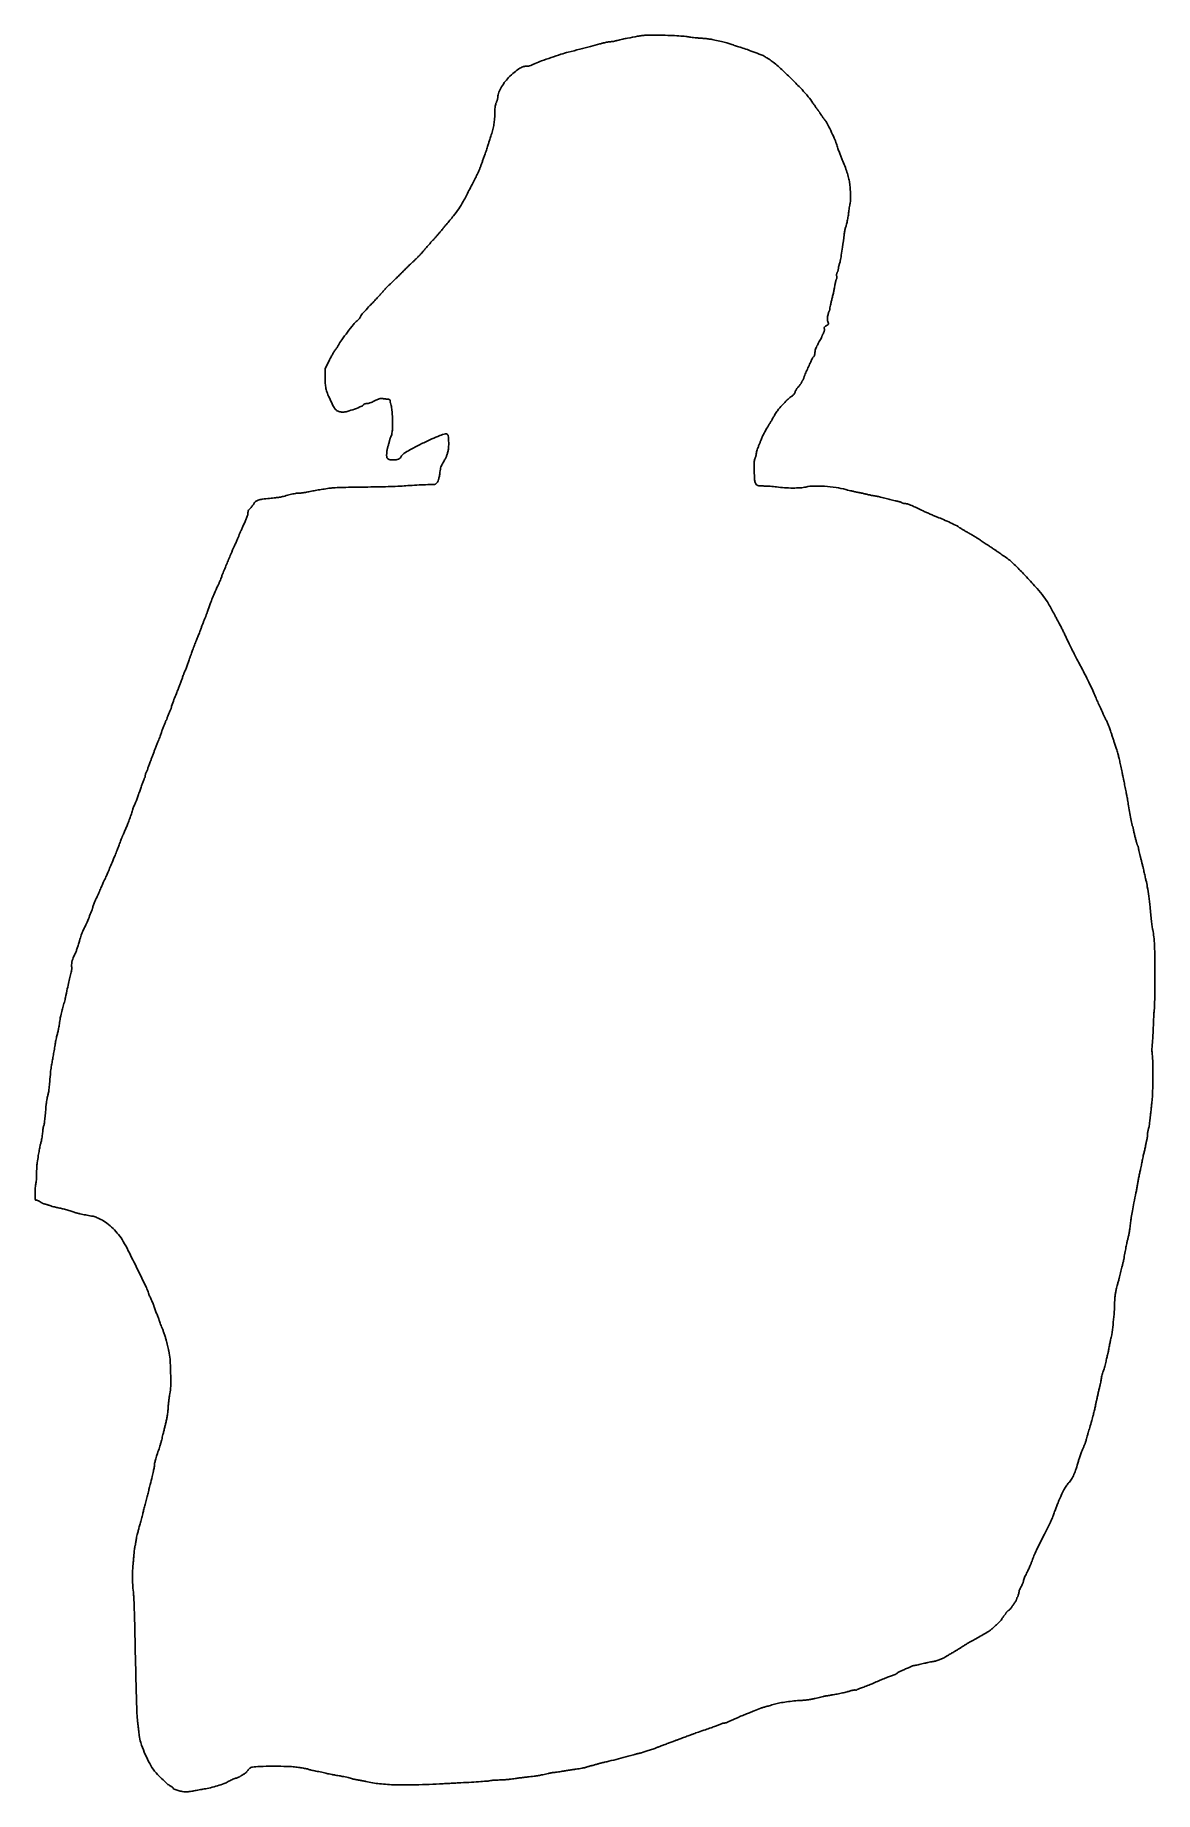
# Model space of a CAD drawing. Extents: x 1 to 1713, y 2 to 2689.
import ezdxf

# ---------------------------------------------------------------- set-up
doc = ezdxf.new("R2010")
doc.units = 0

msp = doc.modelspace()

# ---------------------------------------------------------------- linework, layer by layer
msp.add_lwpolyline([(922, 2686.847795, 0.000555), (906.584794, 2683.919643, 0.004199), (899.320288, 2682.468033, 0.008944), (894.867248, 2681.455815, 0.019464), (891.5, 2680.486373, -0.025898), (889.48368, 2679.933851, -0.009809), (886.61875, 2679.364854, -0.009685), (883.473229, 2678.866683, -0.011667), (880.5, 2678.52515, 0.012221), (877.49044, 2678.176061, 0.009485), (874.234375, 2677.654313, 0.00961), (871.214487, 2677.051336, 0.02276), (869, 2676.457944, -0.011848), (864.314901, 2675.092316, -0.00072), (850.191333, 2671.357958, -0.0011), (833.670268, 2667.053941, -0.000902), (816, 2662.525996, 0.014387), (804.806085, 2659.333565, 0.005802), (789.709819, 2654.361065, 0.005619), (774.993069, 2649.13808, 0.018685), (765.5, 2645.23994, -0.009145), (760.577698, 2643.108079, -0.022265), (756.857843, 2641.767473, -0.030154), (753.910676, 2641.042842, -0.057021), (751.472624, 2640.879534, 0.104558), (746.320805, 2640.04114, 0.051415), (740.379781, 2637.00517, 0.037248), (733.348231, 2631.663922, 0.015821), (724.731151, 2623.543637, 0.036658), (718.152368, 2615.891987, 0.036832), (712.773053, 2607.373202, 0.039548), (709.157912, 2599.067989, 0.083064), (708, 2592.146096, -0.053754), (707.861131, 2590.858112, -0.022044), (707.410476, 2589.156449, -0.021506), (706.761402, 2587.355829, -0.025763), (705.993111, 2585.725961, 0.051808), (704.951603, 2583.18125, 0.036573), (704.30148, 2580.158449, 0.022332), (703.895337, 2575.854003, 0.00547), (703.62149, 2568.74077, -0.014118), (703.062106, 2558.721675, -0.022548), (701.958477, 2550.220407, -0.023987), (700.156824, 2542.244228, -0.019183), (697.481492, 2533.848369, 0.004739), (696.404601, 2530.778297, 0.00448), (695.365195, 2527.630458, 0.004454), (694.49482, 2524.827283, 0.015603), (694.006868, 2523, -0.016098), (693.501207, 2521.113885, -0.003899), (692.541118, 2518.03125, -0.003996), (691.383426, 2514.510938, -0.003964), (690.166546, 2511, 0.000284), (688.733987, 2506.963042, 0.000135), (686.894536, 2501.765625, 0.000134), (684.974824, 2496.332121, 0.000191), (683.271115, 2491.5, -0.003639), (681.674247, 2487.068606, -0.004145), (680.079424, 2482.85, -0.003766), (678.669216, 2479.291025, -0.023163), (677.845404, 2477.5, 0.000801), (676.777387, 2475.427463, 0.000037), (673.171832, 2468.401819, 0.000062), (668.893155, 2460.06049, 0.000044), (664.114835, 2450.740234, -0.008212), (655.376649, 2434.360827, -0.020883), (648.355168, 2422.863638, -0.021517), (640.523458, 2412.190697, -0.009211), (629.199343, 2398.595079, 0.002043), (626.0982, 2394.978594, 0.002299), (623.14707, 2391.475959, 0.002104), (620.662338, 2388.47362, 0.01244), (619.407705, 2386.864557, -0.018037), (618.116163, 2385.245844, -0.002789), (615.424227, 2382.146066, -0.003108), (612.204392, 2378.525565, -0.002698), (608.785047, 2374.769477, 0.003544), (605.100917, 2370.708739, 0.002621), (601.081067, 2366.166659, 0.002648), (597.328602, 2361.835584, 0.005946), (594.537538, 2358.5, -0.012079), (591.832935, 2355.347141, -0.006734), (588.396495, 2351.633465, -0.006713), (584.817252, 2347.968293, -0.010811), (581.660196, 2344.954349, 0.004856), (578.153023, 2341.685101, 0.001898), (573.372057, 2337.106223, 0.001879), (568.23598, 2332.112308, 0.002337), (563.5, 2327.429089, -0.001084), (558.739534, 2322.698016, -0.000837), (553.528125, 2317.558434, -0.000846), (548.643247, 2312.773198, -0.002025), (545, 2309.245034, 0.006265), (541.629002, 2305.924676, 0.003683), (537.677332, 2301.874369, 0.003683), (533.786437, 2297.767015, 0.006274), (530.603685, 2294.270293, -0.004008), (527.188127, 2290.48346, -0.001621), (522.471455, 2285.370985, -0.001603), (517.359927, 2279.901704, -0.002036), (512.603685, 2274.886252, 0.002517), (504.766675, 2266.606185, 0.01445), (500.764898, 2262.079997, 0.023968), (498.547186, 2259.145469, 0.150939), (498, 2257.374157, -0.166163), (497.764304, 2256.684507, -0.014681), (496.578592, 2255.241977, -0.01794), (495.014626, 2253.574008, -0.013004), (493.161164, 2251.827547, 0.03832), (487.422702, 2245.844292, 0.007848), (478.29468, 2234.37509, 0.00835), (469.465963, 2222.512821, 0.029613), (464.39851, 2214.5, -0.013255), (463.539609, 2213.038171, -0.005144), (462.276801, 2211.059375, -0.005088), (460.864207, 2208.942661, -0.00628), (459.502936, 2207, 0.021064), (457.863007, 2204.505922, 0.00533), (455.41453, 2200.316192, 0.005427), (452.717678, 2195.464802, 0.00546), (450.132328, 2190.56576), (444, 2178.631519), (444, 2166.452249, 0.014217), (444.303757, 2155.77167, 0.039376), (445.319106, 2148.328458, 0.039387), (447.488608, 2141.137665, 0.014232), (451.649804, 2131.301464, 0.014606), (456.861906, 2120.725477, 0.074058), (460.749537, 2115.448538, 0.123014), (465.005761, 2112.878663, 0.07474), (470.851048, 2112, 0.070347), (477.976464, 2113.007491, 0.017709), (489.142823, 2116.662594, 0.013525), (500.026187, 2120.99442, 0.154045), (503.48617, 2123.977622, -0.16545), (503.966568, 2124.373541, -0.033351), (505.041068, 2124.699676, -0.031898), (506.400867, 2124.925031, -0.02512), (507.892143, 2125, 0.058531), (510.012669, 2125.249086, 0.026862), (512.685788, 2126.039701, 0.022463), (515.841799, 2127.322984, 0.013447), (519.474246, 2129.113669, -0.008881), (524.162675, 2131.478375, -0.046903), (526.858786, 2132.479798, -0.067112), (529.239538, 2132.785919, -0.030168), (532.39112, 2132.576157, 0.004979), (534.504323, 2132.328167, 0.00493), (536.629103, 2132.121415, 0.004845), (538.491738, 2131.976862, 0.018989), (539.644124, 2131.942523, -0.109177), (541.292185, 2131.592442, -0.075545), (542.89464, 2130.548038, -0.097195), (543.837738, 2129.303855, -0.320389), (543.677684, 2128.344351, 0.177448), (543.511415, 2127.985752, 0.057033), (543.529898, 2127.390135, 0.04864), (543.705824, 2126.677926, 0.038025), (544.027411, 2125.948783, -0.082853), (545.269369, 2122.275836, -0.013861), (546.259458, 2114.876563, -0.014653), (546.941223, 2105.922818, -0.011744), (547.165576, 2096.256706, -0.006394), (547.049422, 2087.369404, -0.022245), (546.6459, 2081.642074, -0.034602), (545.894912, 2077.60673, -0.063169), (544.656404, 2074.5, 0.037076), (544.15242, 2073.405129, 0.010278), (543.527087, 2071.61875, 0.010318), (542.900584, 2069.560937, 0.010641), (542.366392, 2067.5, -0.004263), (541.824522, 2065.293954, -0.002903), (541.172269, 2062.79375, -0.002925), (540.514789, 2060.388634, -0.005879), (539.962581, 2058.5, 0.021819), (539.461123, 2056.557088, 0.009777), (538.964341, 2053.965594, 0.009657), (538.545065, 2051.201378, 0.012947), (538.278592, 2048.680745, 0.040986), (538.291337, 2043.568089, 0.17205), (539.53931, 2040.811992, 0.165473), (542.279935, 2039.396061, 0.037242), (547.589888, 2039, 0.022842), (552.678824, 2039.232607, 0.061828), (556.20382, 2040.00183, 0.093088), (558.541553, 2041.35274, 0.125108), (559.941571, 2043.346319, -0.123557), (562.255764, 2046.663148, -0.037127), (567.224766, 2050.374531, -0.020947), (575.714649, 2055.296687, -0.004262), (591.177758, 2063.248867, -0.00813), (607.318028, 2071.049745, -0.020582), (619.355493, 2076.037197, -0.021032), (628.172137, 2078.857342, -0.269172), (631.397579, 2078.004983, -0.177295), (632.510997, 2075.612787, -0.011228), (633.000715, 2067.752001, -0.017365), (633.041087, 2059.735966, -0.044914), (632.352602, 2054, -0.015228), (631.021942, 2048.554911, -0.028227), (629.562651, 2044.246421, -0.027577), (627.603239, 2040.064352, -0.013821), (624.697299, 2035, 0.017832), (622.555023, 2031.196177, 0.039804), (621.270034, 2028.137189, 0.037287), (620.438744, 2024.792181, 0.013938), (619.757708, 2020, -0.018168), (618.824749, 2013.811412, -0.032361), (617.547559, 2008.823283, -0.040043), (615.962729, 2005.026254, -0.090189), (614.068614, 2002.562095, -0.088764), (613.093835, 2001.952993, -0.040485), (611.654401, 2001.50692, -0.035504), (609.901892, 2001.244553, -0.026882), (607.957124, 2001.198111, 0.017304), (601.185624, 2001.166093, 0.002649), (587.716614, 2000.564576, 0.003205), (573.490659, 1999.762289, 0.006005), (562, 1998.901691, -0.013332), (555.063226, 1998.484264, -0.001809), (540.5125, 1998.050193, -0.002083), (523.263723, 1997.669991, -0.001756), (505, 1997.407682, 0.001698), (483.57038, 1997.102367, 0.004311), (468.010939, 1996.693596, 0.005351), (456.689776, 1996.177108, 0.023178), (450, 1995.488052, 0.002438), (440.449701, 1994.006903, 0.002863), (431.413229, 1992.507159, 0.003076), (423.080832, 1991.02236, 0.004316), (415.662032, 1989.586888, -0.010314), (412.306472, 1988.979277, -0.008497), (408.704755, 1988.466148, -0.008601), (405.381234, 1988.108086, -0.022534), (402.984195, 1988, 0.034348), (400.501575, 1987.829251, 0.010833), (396.827652, 1987.240107, 0.010763), (392.746222, 1986.403425, 0.011742), (388.822163, 1985.41313, -0.005671), (380.22092, 1983.131057, -0.017739), (374.371234, 1981.868771, -0.017112), (368.337645, 1981.001066, -0.004991), (359, 1980.0771, 0.011525), (348.006307, 1978.844012, 0.049474), (341.603415, 1977.320394, 0.087096), (337.583126, 1975.091447, 0.105151), (334.869908, 1971.744998, -0.027214), (333.828154, 1969.951249, -0.016074), (332.403471, 1967.924598, -0.016057), (330.846184, 1965.986882, -0.0264), (329.394802, 1964.465557, 0.026484), (327.657432, 1962.643849, 0.066968), (326.663788, 1961.110602, 0.073409), (326.161659, 1959.456495, 0.037059), (326, 1957.278399, -0.065944), (325.660374, 1954.714509, -0.021834), (324.510768, 1951.088989, -0.016488), (322.579672, 1946.305513, -0.006631), (319.64091, 1939.896476, 0.002329), (317.149083, 1934.583275, 0.003045), (314.922984, 1929.70084, 0.002252), (313.101633, 1925.59135, 0.028288), (312.509674, 1924, -0.024014), (311.927192, 1922.392232, -0.001814), (310.125584, 1918.121875, -0.002499), (307.931682, 1913.044417, -0.001899), (305.477913, 1907.5, 0.0047), (299.927287, 1894.765788, 0.002446), (293.230883, 1878.783178, 0.000446), (286.332084, 1862.046639, 0.097832), (286, 1860.365675, -0.099609), (285.893032, 1859.834062, -0.001477), (284.647031, 1856.887652, -0.003954), (283.159327, 1853.473558, -0.002594), (281.394149, 1849.563339, 0.003553), (275.93399, 1837.405868, 0.007843), (271.97767, 1828.030775, 0.008148), (268.409578, 1818.758565, 0.004151), (264.21372, 1807, -0.002985), (263.525691, 1805.057549, -0.002282), (262.750671, 1802.940625, -0.002307), (262.006637, 1800.964695, -0.005441), (261.429042, 1799.5, 0.002628), (259.689976, 1795.161667, 0.002189), (257.886051, 1790.5329, 0.002166), (256.287012, 1786.321821, 0.006965), (255.274067, 1783.5, -0.009826), (254.559823, 1781.545526, -0.000727), (252.493279, 1776.240625, -0.00101), (250.006303, 1769.921429, -0.000766), (247.253885, 1763, 0.002682), (244.374076, 1755.676606, 0.002494), (241.501587, 1748.14375, 0.002486), (239.014402, 1741.420941, 0.008427), (237.48765, 1737, -0.006263), (236.081016, 1732.869026, -0.002604), (234.082834, 1727.325, -0.002576), (231.880712, 1721.408009, -0.003326), (229.795019, 1716, 0.002027), (227.763998, 1710.774246, 0.00189), (225.72714, 1705.409375, 0.001882), (223.953445, 1700.629273, 0.006427), (222.851107, 1697.5, -0.004401), (221.973629, 1694.976472, -0.00386), (221.013489, 1692.355624, -0.003882), (220.10994, 1690.002694, -0.011595), (219.442226, 1688.412764, 0.011126), (216.586104, 1681.62972, 0.004434), (212.961106, 1672.211543, 0.001577), (209.338884, 1662.452192, 0.088289), (209, 1660.547965, -0.082552), (208.844283, 1659.611242, -0.011149), (208.155203, 1657.733749, -0.012608), (207.225268, 1655.529751, -0.010321), (206.124096, 1653.221483, 0.011309), (204.971666, 1650.79343, 0.010176), (203.887061, 1648.229367, 0.010257), (203.008483, 1645.890347, 0.031416), (202.54716, 1644.261468, -0.02166), (202.211023, 1642.979805, -0.025815), (201.780905, 1641.806674, -0.025954), (201.323968, 1640.872546, -0.128294), (200.923063, 1640.452451, 0.094058), (200.569552, 1640.128924, 0.052889), (200.27115, 1639.627041, 0.050197), (200.068473, 1639.036143, 0.057592), (200, 1638.443651, -0.08372), (199.851959, 1637.56571, -0.008399), (199.11875, 1635.562673, -0.01036), (198.148872, 1633.192528, -0.008063), (197, 1630.655825, 0.008752), (195.851207, 1628.109963, 0.011011), (194.88125, 1625.711898, 0.00927), (194.154065, 1623.680744, 0.081494), (194, 1622.741771, -0.080692), (193.838794, 1621.74938, -0.0062), (192.948415, 1619.187345, -0.008374), (191.791253, 1616.146512, -0.006287), (190.420135, 1612.838615, 0.00574), (188.767302, 1608.86337, 0.002742), (186.729708, 1603.718218, 0.002717), (184.659931, 1598.320375, 0.003867), (182.884026, 1593.5, -0.003067), (181.152169, 1588.775906, -0.002408), (179.218559, 1583.675, -0.002434), (177.374468, 1578.948833, -0.005985), (175.961419, 1575.5, 0.006026), (174.825425, 1572.726718, 0.008086), (173.867151, 1570.185077, 0.005865), (173.12741, 1568.043916, 0.080894), (172.997528, 1567.236431, -0.054803), (172.930415, 1566.614771, -0.020194), (172.705524, 1565.760522, -0.019732), (172.382618, 1564.839669, -0.022418), (172, 1563.986431), (171.54477, 1563.082149), (171, 1562), (170.45523, 1560.917851), (170, 1560.013569, 0.037365), (169.616623, 1559.085345, 0.022126), (169.29375, 1557.931041, 0.022065), (169.072377, 1556.743996, 0.035077), (169, 1555.713569, -0.034885), (168.933259, 1554.758136, -0.032765), (168.734169, 1553.800548, -0.034448), (168.44297, 1552.975671, -0.088452), (168.095043, 1552.45, 0.098684), (167.587887, 1551.64891, 0.001928), (165.847911, 1547.079062, 0.004549), (163.879333, 1541.700304, 0.003026), (161.716023, 1535.5, -0.003382), (159.420014, 1528.934376, -0.003439), (157.048092, 1522.4375, -0.003343), (154.90946, 1516.81747, -0.014169), (153.512176, 1513.5, 0.008588), (152.371337, 1510.873707, 0.006407), (151.200479, 1507.940625, 0.00648), (150.16796, 1505.147062, 0.014628), (149.475884, 1503, -0.00957), (147.296006, 1495.995368, -0.007263), (144.648426, 1488.399075, -0.00737), (141.859801, 1481.093372, -0.012063), (139.258377, 1475, 0.001166), (137.89135, 1471.981867, 0.001371), (136.610606, 1469.115625, 0.001202), (135.540976, 1466.688385, 0.008515), (135.04463, 1465.5, -0.000969), (134.65419, 1464.524021, -0.000402), (134.12282, 1463.20625, -0.000398), (133.551132, 1461.795, -0.000513), (133.023788, 1460.5, 0.005954), (132.352558, 1458.798895, 0.001181), (131.194786, 1455.7375, 0.00125), (129.863783, 1452.165645, 0.001163), (128.517944, 1448.5, -0.006549), (126.024492, 1441.928301, -0.00376), (122.855481, 1434.068625, -0.002373), (118.269824, 1423.085794, -0.00062), (110.803318, 1405.5, -0.003283), (109.515231, 1402.530827, -0.00275), (108.110756, 1399.397466, -0.002774), (106.795337, 1396.547571, -0.007611), (105.825034, 1394.555202, 0.009617), (104.833413, 1392.498139, 0.00302), (103.427359, 1389.382437, 0.003016), (101.899728, 1385.885344, 0.003335), (100.465633, 1382.485293, -0.004769), (98.885938, 1378.769842, -0.00268), (96.900217, 1374.286133, -0.002674), (94.846437, 1369.779712, -0.004366), (93.051117, 1365.982989, 0.008038), (91.49968, 1362.638695, 0.010393), (90.190016, 1359.5193, 0.008342), (89.197782, 1356.883421, 0.086047), (89, 1355.742662, -0.091636), (88.544737, 1353.279441, -0.003139), (84.966088, 1344.101958, -0.006463), (80.941346, 1334.338674, -0.008021), (76.93508, 1325.366904, 0.00025), (75.609379, 1322.517856, 0.000242), (74.271811, 1319.635903, 0.000238), (73.096956, 1317.098157, 0.00089), (72.361461, 1315.5, 0.026157), (71.651972, 1313.709315, 0.00424), (70.486441, 1310.15, 0.004668), (69.187762, 1305.931396, 0.004091), (67.908117, 1301.5, -0.007031), (65.917448, 1294.755359, -0.013874), (64.113884, 1289.46932, -0.014942), (62.113057, 1284.552024, -0.009761), (59.527436, 1279, 0.036123), (58.01549, 1275.248866, 0.026335), (56.866933, 1270.901081, 0.026412), (56.232565, 1266.781811, 0.074483), (56.37401, 1263.87995, -0.039809), (56.547225, 1262.416596, -0.021418), (56.53889, 1260.598554, -0.0212), (56.371053, 1258.734746, -0.031058), (56.053228, 1257.119615, 0.005427), (54.125277, 1249.426098, 0.003742), (52.101784, 1240.673609, 0.003), (49.796839, 1230.053127, 0.001471), (46.98208, 1216.5, -0.010678), (46.317795, 1213.573201, -0.004344), (45.294446, 1209.61875, -0.004296), (44.120434, 1205.385122, -0.005463), (42.960948, 1201.5, 0.00962), (41.815674, 1197.542748, 0.006935), (40.684675, 1193.0875, 0.007007), (39.727023, 1188.819467, 0.015053), (39.134621, 1185.5, -0.003034), (37.711143, 1176.242353, -0.007228), (36.512476, 1169.386619, -0.009203), (35.323264, 1163.694344, -0.009966), (33.953599, 1158.199656, 0.008495), (33.125192, 1154.917508, 0.005422), (32.268515, 1151.075763, 0.005446), (31.51031, 1147.29008, 0.010097), (30.990689, 1144.199656, -0.002915), (29.61395, 1135.225052, -0.003387), (28.196952, 1126.705866, -0.003436), (26.890927, 1119.465735, -0.013261), (25.930401, 1115, 0.022689), (25.449157, 1112.53769, 0.005552), (24.886681, 1108.44375, 0.005677), (24.346911, 1103.732811, 0.005638), (23.912872, 1099, -0.002419), (22.705467, 1084.832205, -0.00909), (21.743619, 1075.963751, -0.014349), (20.77745, 1069.776805, -0.029177), (19.598629, 1065, 0.028806), (18.878872, 1062.092686, 0.008624), (18.116051, 1057.590625, 0.008616), (17.432772, 1052.497652, 0.009232), (16.943092, 1047.5, -0.00323), (15.996052, 1036.47203, -0.007505), (15.108737, 1028.221558, -0.005855), (14.275281, 1022.032266, -0.102357), (13.583957, 1020.135846, 0.095048), (13.253534, 1019.268666, 0.005656), (12.795782, 1016.488947, 0.008344), (12.340619, 1013.143195, 0.006049), (11.941185, 1009.404237, -0.009891), (11.479322, 1005.374287, -0.008454), (10.837183, 1001.148366, -0.008544), (10.122682, 997.326002, -0.023909), (9.449376, 994.685695, 0.021391), (8.245937, 990.063773, 0.007658), (6.915298, 983.383958, 0.006289), (5.453074, 974.800586, 0.00322), (3.823852, 964, 0.014245), (3.421224, 960.507867, 0.007573), (3.111767, 956.166181, 0.007531), (2.929448, 951.716074, 0.011602), (2.919118, 947.863593, -0.014007), (2.890861, 944.091851, -0.010134), (2.656544, 939.894826, -0.01025), (2.271017, 935.913676, -0.021878), (1.776338, 932.863593, 0.022217), (1.280003, 929.790136, 0.01003), (0.890141, 925.725556, 0.009907), (0.649362, 921.411277, 0.013342), (0.613159, 917.5, 0.001251), (0.768597, 909.701081, 0.025702), (0.941959, 907.357004, 0.172495), (1.339782, 906.567678, 0.341379), (1.997948, 906.498732, -0.22599), (3.088318, 906.618122, -0.022995), (5.570111, 905.622734, -0.027203), (8.363605, 904.161987, -0.026704), (11, 902.398325, 0.05084), (11.783518, 901.927172, 0.020222), (12.940625, 901.43882, 0.019765), (14.241419, 901.008613, 0.023476), (15.5, 900.710025, -0.017174), (16.865308, 900.404233, -0.009676), (18.5, 899.944713, -0.009649), (20.13364, 899.416579, -0.015571), (21.5, 898.89741, 0.027355), (24.446959, 897.856425, 0.009072), (28.870252, 896.647859, 0.007898), (34.409722, 895.334588, 0.004793), (41, 893.947857, -0.012287), (43.635638, 893.351884, -0.005432), (47.0875, 892.441675, -0.005373), (50.726266, 891.397585, -0.007205), (54, 890.368434, 0.001005), (57.091406, 889.354311, 0.001014), (60.178125, 888.355517, 0.000988), (62.870753, 887.496134, 0.004107), (64.5, 886.994373, 0.020179), (69.091241, 885.821124, 0.003484), (77.882761, 884.012759, 0.002186), (86.949834, 882.254643, 0.047119), (89.657084, 882.002184, -0.092994), (90.812192, 881.78689, -0.007289), (93.727841, 880.607772, -0.009727), (97.181962, 879.072158, -0.007284), (100.927056, 877.252184, -0.043559), (110.467942, 871.350163, -0.033408), (119.786076, 863.375892, -0.032415), (128.262402, 853.930115, -0.034112), (135.290171, 843.621242, -0.015988), (143.009882, 829.429104, -0.002691), (156.759761, 801.734227, -0.001668), (170.682557, 773.066278, -0.037503), (174.042621, 764.5, 0.017201), (174.706757, 762.581288, 0.007329), (175.720732, 760.059375, 0.007242), (176.881754, 757.398494, 0.009439), (178.024986, 755, -0.012003), (179.186769, 752.530065, -0.007982), (180.40473, 749.646875, -0.008037), (181.497769, 746.809092, -0.015529), (182.26434, 744.5, 0.01111), (183.029663, 742.124679, 0.005087), (184.128098, 739.059375, 0.005035), (185.350483, 735.854027, 0.006925), (186.517816, 733, -0.005699), (187.633424, 730.291405, -0.005513), (188.699728, 727.528125, -0.005457), (189.584734, 725.075794, -0.020128), (190.063864, 723.5, 0.023774), (190.59968, 721.782843, 0.003998), (191.806689, 718.556565, 0.004367), (193.289879, 714.785546, 0.003866), (194.899064, 710.884052, -0.012995), (196.633162, 706.451842, -0.007525), (198.497502, 701.042474, -0.007517), (200.205281, 695.557001, -0.012528), (201.45703, 690.884052, 0.000017), (202.495667, 686.57844, 0.000017), (203.545329, 682.22844, 0.000017), (204.468945, 678.401928, 0.000063), (205.049109, 676, -0.04287), (206.963851, 663.453083, -0.010837), (207.874046, 642.816516, -0.010535), (207.901547, 622.237771, -0.04814), (206.519734, 610.372665, 0.017676), (205.886252, 606.826928, 0.005759), (205.197168, 601.55322, 0.005731), (204.565836, 595.672581, 0.006429), (204.096056, 590, -0.010165), (203.493627, 583.331706, -0.011032), (202.632968, 576.873699, -0.011289), (201.510634, 570.603857, -0.011894), (200.123289, 564.5, 0.001202), (198.819836, 559.283917, 0.000898), (197.407167, 553.528125, 0.000907), (196.095869, 548.100776, 0.002071), (195.130905, 544, -0.008462), (194.159681, 540.097035, -0.004652), (192.846169, 535.353125, -0.004636), (191.423601, 530.563158, -0.007399), (190.109677, 526.5, 0.003758), (186.848174, 516.659498, 0.0097), (184.685799, 509.495055, 0.011966), (183.34895, 504.255049, 0.056526), (183, 501.178284, -0.046849), (182.717429, 498.169151, -0.007734), (181.54216, 492.451521, -0.006187), (179.614679, 484.240562, -0.001944), (176.530425, 472, 0.002326), (175.47942, 467.815355, 0.001625), (174.331616, 463.0875, 0.001639), (173.260906, 458.548166, 0.003408), (172.461706, 455, -0.005413), (171.670511, 451.551948, -0.002985), (170.63251, 447.353125, -0.002975), (169.529092, 443.10755, -0.004771), (168.531587, 439.5, 0.001715), (167.57111, 436.107216, 0.001469), (166.582472, 432.528125, 0.00148), (165.703353, 429.270784, 0.004237), (165.118262, 427, -0.001915), (163.137286, 419.161185, -0.002243), (161.196534, 411.741825, -0.002436), (159.413034, 405.175245, -0.004858), (157.926038, 400, 0.012965), (157.111309, 396.980871, 0.007111), (156.262557, 393.24551, 0.007083), (155.5081, 389.426491, 0.011227), (154.982032, 386.133651, -0.00614), (154.54939, 383.236713, -0.008274), (154.08242, 380.627229, -0.005954), (153.631313, 378.463406, -0.084232), (153.334749, 377.732619, 0.102572), (153.051868, 376.9556, 0.004333), (152.652098, 374.035302, 0.007302), (152.256596, 370.543278, 0.005114), (151.908808, 366.598967, -0.001604), (151.528222, 361.906427, -0.000848), (151.027624, 356.088447, -0.000844), (150.495306, 350.1377, -0.001306), (150.013439, 345, 0.016567), (149.448719, 336.047591, 0.014338), (149.43751, 326.633964, 0.012675), (149.990849, 316.170324, 0.008034), (151.140227, 304.011452, -0.01669), (151.597227, 298.083502, -0.001812), (152.144763, 284.381801, -0.00222), (152.665269, 268.058755, -0.001789), (153.084025, 250.511452, 0.000366), (154.557246, 180.41575, 0.002192), (155.511122, 143.919985, 0.003713), (156.36404, 121.450977, 0.018969), (157.403633, 109, -0.000501), (158.058129, 103.58273, -0.000379), (158.76589, 97.636682, -0.000383), (159.421824, 92.053487, -0.000893), (159.902542, 87.869556, 0.049871), (162.251859, 76.968591, 0.01974), (167.533884, 62.561138, 0.019842), (174.222389, 47.998499, 0.032375), (181.149569, 36.309033, 0.039631), (185.747884, 30.610012, 0.010012), (194.114602, 22.121208, 0.008417), (202.742688, 13.989597, 0.066901), (207.239052, 10.878045, -0.021096), (208.755384, 10.022032, -0.024321), (210.121321, 9.077994, -0.024425), (211.186262, 8.176957, -0.11382), (211.632865, 7.514354, 0.2128), (213.243056, 5.905304, 0.016457), (219.150719, 3.863351, 0.023218), (225.484484, 2.222764, 0.049709), (230.5, 1.680557, 0.023443), (232.970533, 1.775785, 0.009057), (236.38125, 2.13012, 0.008944), (240.070692, 2.648237, 0.010923), (243.5, 3.269616, -0.003326), (247.107385, 3.980025, -0.002061), (251.353125, 4.768725, -0.002067), (255.551749, 5.512866, -0.003726), (259, 6.08289, 0.020645), (268.845682, 8.054717, 0.014647), (279.708128, 11.04034, 0.014262), (289.577646, 14.37735, 0.047313), (295.74513, 17.349912, -0.019093), (298.362498, 18.798521, -0.012485), (301.480557, 20.275383, -0.012564), (304.596047, 21.564218, -0.023407), (307.18868, 22.424301, 0.013769), (309.462728, 23.130357, 0.01579), (311.591511, 23.932024, 0.015022), (313.343683, 24.718235, 0.082079), (314.18868, 25.315903, -0.039788), (314.959525, 25.965003, -0.009129), (316.363237, 26.92962, -0.009381), (318.026753, 27.984317, -0.009026), (319.75, 28.989935, 0.009453), (321.378894, 29.942359, 0.014397), (322.752252, 30.835864, 0.008921), (323.844778, 31.6215, 0.235562), (324.002346, 31.934141, -0.152042), (324.114453, 32.289096, -0.006661), (324.878367, 33.356846, -0.010778), (325.840637, 34.607289, -0.007435), (326.981249, 35.982781, -0.034604), (328.983185, 38.021202, -0.092809), (330.720452, 39.062949, -0.05967), (333.133939, 39.643022, -0.00843), (338.228903, 40.153265, -0.016893), (349.452118, 40.705565, -0.004392), (367.527303, 40.824921, -0.004028), (385.475885, 40.641173, -0.022928), (395, 40.029452, -0.005691), (403.370114, 39.008549, -0.008005), (410.809232, 37.893649, -0.006082), (416.913992, 36.802079, -0.076298), (419.11714, 36.019267, 0.060548), (420.199451, 35.596044, 0.005519), (423.015461, 34.904623, 0.007082), (426.405665, 34.162273, 0.005485), (430.11714, 33.446817, -0.004363), (434.234146, 32.662768, -0.003065), (438.85454, 31.711519, -0.003092), (443.266673, 30.746369, -0.006466), (446.68555, 29.929714, 0.00861), (450.132608, 29.121937, 0.003972), (454.64334, 28.183966, 0.003933), (459.402822, 27.272518, 0.005446), (463.68555, 26.535361, -0.00357), (470.279446, 25.425852, -0.010174), (474.847294, 24.527507, -0.010039), (479.407888, 23.43746, -0.0034), (486, 21.673296, 0.008518), (488.434106, 21.048517, 0.005899), (491.20625, 20.42157, 0.005951), (493.884526, 19.88223, 0.012157), (496, 19.535399, -0.008614), (498.148177, 19.198818, -0.003938), (500.940625, 18.689173, -0.003898), (503.873929, 18.106176, -0.005364), (506.5, 17.533483, 0.029583), (527.287351, 14.044376, 0.01963), (551.424536, 12.40306, 0.014542), (582.215524, 12.416653, 0.005759), (624.5, 14.152991, -0.000008), (632.670336, 14.582669, -0.000008), (640.68125, 15.003706, -0.000008), (647.579657, 15.366049, -0.000038), (651.5, 15.571609, 0.001849), (668.044217, 16.499183, 0.003057), (682.005132, 17.419402, 0.002167), (693.263651, 18.279712, 0.035471), (697, 18.850188, -0.03166), (698.987693, 19.169179, -0.006384), (702.55625, 19.46626, -0.006716), (706.723422, 19.703447, -0.006235), (711, 19.835863, 0.00974), (715.675337, 20.013431, 0.006363), (721.059375, 20.391828, 0.0064), (726.300343, 20.894879, 0.012163), (730.5, 21.45596, -0.004971), (734.954046, 22.116358, -0.001945), (741.113945, 22.942776, -0.001925), (747.785663, 23.785343, -0.002395), (753.994281, 24.514981, 0.003509), (763.708746, 25.678572, 0.009997), (770.448572, 26.671171, 0.010681), (776.894781, 27.894707, 0.004507), (785.5, 29.800483, -0.00458), (788.234107, 30.405577, -0.006686), (790.654167, 30.884245, -0.003566), (792.701878, 31.245809, -0.109541), (793.216312, 31.219769, 0.101027), (793.761404, 31.182965, 0.001423), (797.036791, 31.633848, 0.003899), (800.839988, 32.198695, 0.002551), (805.216312, 32.906472, -0.001842), (810.367983, 33.74714, -0.001068), (816.563542, 34.721169, -0.001067), (822.779881, 35.671276, -0.001798), (828, 36.43853, 0.005011), (832.622871, 37.148376, 0.005827), (837.003125, 37.918489, 0.005217), (840.691569, 38.651303, 0.034456), (842.5, 39.162414, -0.012821), (844.025745, 39.665806, -0.004536), (846.234375, 40.310415, -0.004499), (848.674333, 40.974937, -0.005275), (851, 41.559748, 0.00615), (853.433692, 42.176252, 0.004102), (856.20625, 42.939419, 0.00413), (858.883297, 43.723932, 0.008081), (861, 44.400784, -0.012789), (863.14996, 45.066028, -0.00613), (865.940625, 45.815109, -0.006073), (868.874175, 46.526279, -0.008625), (871.5, 47.081684, 0.013415), (878.162863, 48.557816, 0.001599), (892.814247, 52.268529, 0.0019), (907.44677, 56.083626, 0.008437), (916, 58.503587, -0.007208), (917.978565, 59.068637, -0.00516), (920.20625, 59.645639, -0.005211), (922.340182, 60.151369, -0.01114), (924, 60.487828, 0.011049), (925.486599, 60.788892, 0.009085), (927.059375, 61.173914, 0.0092), (928.491485, 61.580536, 0.023963), (929.5, 61.940655, -0.014085), (930.729994, 62.407448, -0.001791), (933.409375, 63.328096, -0.002098), (936.598921, 64.396373, -0.001744), (940, 65.506503, 0.002096), (943.437573, 66.631221, 0.002348), (946.7375, 67.74347, 0.002157), (949.538954, 68.715906, 0.012544), (951, 69.271705, -0.00486), (952.347176, 69.808027, -0.001258), (954.528125, 70.645516, -0.001279), (957.019531, 71.587742, -0.001304), (959.5, 72.51121, 0.001271), (962.265421, 73.540556, 0.000698), (965.646875, 74.814384, 0.000695), (969.075584, 76.11693, 0.001112), (972, 77.240007, -0.001459), (974.745222, 78.292077, -0.001281), (977.61875, 79.375295, -0.001287), (980.217979, 80.339898, -0.003862), (982, 80.980428, 0.003573), (987.040837, 82.789011, 0.001366), (994.030976, 85.375195, 0.000928), (1000.902956, 87.953574, 0.011408), (1003.5, 89.001779, -0.015099), (1004.760962, 89.499931, -0.001643), (1007.703125, 90.549818, -0.002012), (1011.215887, 91.774453, -0.001622), (1015, 93.062923, 0.001802), (1025.75205, 96.728258, 0.003542), (1034.271898, 99.734662, 0.004407), (1041.094767, 102.264927, 0.008514), (1046.5, 104.429924, -0.013578), (1048.987899, 105.397301, -0.013966), (1051.501562, 106.218486, -0.013819), (1053.716271, 106.808105, -0.055916), (1055.101061, 106.976265, 0.063269), (1056.426861, 107.157012, 0.018987), (1058.377123, 107.759948, 0.018703), (1060.534608, 108.609709, 0.019261), (1062.601061, 109.610792, -0.013165), (1065.258305, 110.938307, -0.003454), (1069.585937, 112.923455, -0.003506), (1074.546484, 115.115879, -0.003586), (1079.5, 117.221727, -0.001642), (1086.738232, 120.209892, -0.002393), (1093.138442, 122.791846, -0.001989), (1100.374086, 125.637339, -0.000754), (1110.5, 129.55545, -0.016919), (1112.694887, 130.316719, -0.002698), (1117.046377, 131.637209, -0.00236), (1123.09019, 133.40468, -0.000908), (1131.5, 135.804513, -0.023113), (1139.438785, 137.662813, -0.011069), (1149.7754, 139.347732, -0.010591), (1161.131762, 140.697109, -0.011197), (1172.326218, 141.534809, 0.011386), (1178.02798, 141.96364, 0.012025), (1183.600957, 142.646303, 0.012492), (1188.912045, 143.563011, 0.015244), (1193.826218, 144.694911, -0.004179), (1197.914878, 145.732441, -0.003671), (1202.200514, 146.748616, -0.003691), (1206.08184, 147.608768, -0.011065), (1208.75, 148.117976, 0.000073), (1211.139953, 148.519856, 0.000043), (1214, 149.001461, 0.000043), (1216.860042, 149.483567, 0.000073), (1219.25, 149.886999, 0.006184), (1227.225505, 151.336148, 0.006117), (1235.191765, 152.987019, 0.006405), (1242.329612, 154.653658, 0.014883), (1247.622466, 156.129656, -0.014541), (1250.07853, 156.816379, -0.018178), (1252.394832, 157.303325, -0.016587), (1254.336987, 157.572433, -0.118277), (1255.271315, 157.449381, 0.066987), (1255.900946, 157.300207, 0.072387), (1256.530571, 157.328975, 0.081074), (1257.063844, 157.524829, 0.126532), (1257.414712, 157.862001, -0.148741), (1257.982986, 158.362334, -0.008027), (1260.203084, 159.328668, -0.011958), (1262.927475, 160.387132, -0.008395), (1266.040598, 161.452973, 0.00829), (1269.596418, 162.669552, 0.005362), (1273.672411, 164.189624, 0.00539), (1277.624648, 165.761147, 0.010147), (1280.774736, 167.128525, -0.00581), (1288.766318, 170.680168, -0.005967), (1296.767723, 174.012792, -0.006323), (1304.17522, 176.886517, -0.011462), (1310.31455, 179.020349, 0.017635), (1313.104781, 180.028917, 0.016972), (1315.853559, 181.243473, 0.017174), (1318.199909, 182.477987, 0.057243), (1319.601383, 183.506378, -0.045474), (1320.93912, 184.537171, -0.01604), (1323.025675, 185.76972, -0.01577), (1325.418204, 186.984884, -0.017852), (1327.786832, 187.993896, 0.005852), (1330.338689, 189.009332, 0.003691), (1333.294723, 190.251464, 0.003705), (1336.183349, 191.515865, 0.006799), (1338.514353, 192.59509, -0.011259), (1340.55048, 193.515827, -0.013198), (1342.521826, 194.293558, -0.012169), (1344.212034, 194.863147, -0.075318), (1345.115384, 195, 0.048389), (1346.160998, 195.10143, 0.003164), (1349.143797, 195.705244, 0.004573), (1352.693769, 196.481244, 0.003396), (1356.601031, 197.400831, -0.004336), (1360.903091, 198.404806, -0.003267), (1365.648428, 199.436408, -0.003302), (1370.122346, 200.347618, -0.007614), (1373.5, 200.959075, 0.028013), (1378.853652, 202.155544, 0.023291), (1384.388065, 204.004696, 0.023802), (1389.558099, 206.292597, 0.035704), (1393.800229, 208.810142, -0.015108), (1395.207047, 209.725352, -0.005012), (1397.322567, 210.983491, -0.004985), (1399.696308, 212.331698, -0.005649), (1402, 213.576082, 0.011191), (1404.696131, 215.071286, 0.004284), (1408.38125, 217.266741, 0.00424), (1412.342696, 219.719272, 0.005197), (1416, 222.080125, -0.005562), (1419.765235, 224.506749, -0.003893), (1424.059375, 227.160678, -0.003928), (1428.21408, 229.639476, -0.008166), (1431.5, 231.493681, 0.004084), (1439.508873, 235.927191, 0.002922), (1448.39748, 241.011701, 0.002479), (1456.465997, 245.743498, 0.015385), (1460.516785, 248.317832, 0.031735), (1464.947876, 251.759254, 0.010216), (1471.071461, 257.398231, 0.007799), (1476.913624, 263.180561, 0.074493), (1478.964155, 266.015269, -0.021567), (1479.601453, 267.126653, -0.01216), (1480.463883, 268.420036, -0.01212), (1481.399198, 269.685077, -0.019404), (1482.26406, 270.712513, 0.018922), (1483.117844, 271.724809, 0.012704), (1484.018659, 272.941261, 0.012806), (1484.831879, 274.165351, 0.024578), (1485.408805, 275.192806, -0.051398), (1486.014459, 276.147778, -0.031385), (1486.906108, 277.142819, -0.031238), (1487.924734, 278.02714, -0.047534), (1488.918342, 278.646609, 0.061706), (1490.011417, 279.371768, 0.022722), (1491.362611, 280.641782, 0.022114), (1492.727986, 282.177642, 0.024757), (1493.898635, 283.773208, -0.000386), (1495.0931, 285.579559, -0.000218), (1496.543661, 287.76744, -0.000218), (1498.008447, 289.972595, -0.000358), (1499.25, 291.83702, 0.01496), (1500.302839, 293.522747, 0.017692), (1501.192188, 295.178182, 0.016736), (1501.840139, 296.613149, 0.097979), (1502, 297.421111, -0.054689), (1502.065762, 298.020555, -0.049319), (1502.26045, 298.613807, -0.052423), (1502.54697, 299.113755, -0.098331), (1502.886637, 299.429938, 0.154372), (1503.445021, 300.078401, 0.030914), (1503.964197, 301.533292, 0.01738), (1504.585396, 304.005285, 0.003018), (1505.567762, 308.720436, -0.051806), (1505.80667, 309.484935, -0.004253), (1506.650434, 311.400472, -0.005666), (1507.704664, 313.670644, -0.004333), (1508.907177, 316.130158, 0.01046), (1510.091388, 318.629387, 0.012705), (1511.091483, 321.02035, 0.01131), (1511.831268, 323.058766, 0.08156), (1512, 324.086282, -0.087715), (1512.192962, 325.17776, -0.007904), (1513.189304, 327.779122, -0.010079), (1514.498124, 330.859827, -0.007707), (1516.048695, 334.17656, 0.002504), (1519.549424, 341.46606, 0.006945), (1521.913857, 346.637686, 0.009381), (1523.681957, 350.864715, 0.010502), (1525.221534, 355, -0.014898), (1528.139133, 362.630823, -0.00983), (1531.92323, 371.227802, -0.007552), (1537.010824, 381.775868, -0.003291), (1544.06845, 395.63223, 0.003247), (1548.425452, 404.18454, 0.003837), (1552.431373, 412.33104, 0.003359), (1555.712838, 419.254135, 0.024112), (1557.110746, 422.677383, -0.000095), (1558.063679, 425.374154, -0.000051), (1559.239635, 428.698981, -0.000051), (1560.439094, 432.088063, -0.00008), (1561.47054, 435, -0.012525), (1563.565284, 440.471496, -0.006193), (1566.483777, 447.3158, -0.005553), (1570.0367, 455.13371, -0.004198), (1574.104461, 463.640075, -0.020577), (1575.547266, 466.308947, -0.013578), (1577.411758, 469.25723, -0.013672), (1579.384539, 472.029959, -0.025607), (1581.150868, 474.140075, 0.046174), (1585.565171, 479.876689, 0.035326), (1589.313203, 486.853768, 0.028088), (1592.727614, 495.757808, 0.01352), (1596.141981, 507.5, -0.01731), (1597.612056, 512.416407, -0.007523), (1599.888221, 518.846668, -0.007439), (1602.327152, 525.132251, -0.020002), (1604.303986, 529.5, 0.013095), (1605.134229, 531.268946, 0.00948), (1605.969407, 533.279688, 0.009586), (1606.690326, 535.22117, 0.020533), (1607.155406, 536.75, -0.002372), (1608.458886, 541.669794, -0.00353), (1609.650434, 545.961806, -0.002632), (1611.133336, 551.058706, -0.00074), (1613.501998, 559, 0.002969), (1616.575219, 569.473699, 0.004944), (1619.023936, 578.335799, 0.005848), (1620.88974, 585.704195, 0.012152), (1622.137238, 591.5, -0.002418), (1622.567332, 593.706096, -0.001657), (1623.075941, 596.20625, -0.00167), (1623.581956, 598.611618, -0.003386), (1623.999194, 600.5, 0.00132), (1624.445916, 602.482898, 0.00051), (1625.055215, 605.234375, 0.000505), (1625.709647, 608.218344, 0.000624), (1626.313128, 611, -0.002703), (1626.928725, 613.78164, -0.002176), (1627.619713, 616.765625, -0.002198), (1628.282149, 619.516581, -0.005633), (1628.792756, 621.5, 0.0126), (1629.288444, 623.542949, 0.004316), (1629.906285, 626.526381, 0.004286), (1630.531668, 629.831607, 0.004942), (1631.069784, 632.994064, -0.014649), (1631.692013, 636.265499, -0.010325), (1632.574356, 639.904115, -0.010432), (1633.563611, 643.351957, -0.021493), (1634.507912, 645.994064, 0.020933), (1635.487839, 648.726198, 0.008613), (1636.595318, 652.50223, 0.008504), (1637.646332, 656.600214, 0.010804), (1638.469785, 660.417781, -0.004955), (1639.188263, 663.948565, -0.006361), (1639.922519, 667.180741, -0.004982), (1640.597677, 669.868946, -0.053498), (1640.995969, 670.917781, 0.060506), (1641.369288, 671.943823, 0.006712), (1641.901575, 674.385223, 0.008098), (1642.451082, 677.320827, 0.006475), (1642.950768, 680.5, -0.007602), (1643.491857, 683.892751, -0.006383), (1644.165805, 687.471875, -0.006448), (1644.865395, 690.725711, -0.01761), (1645.470141, 693, 0.039385), (1647.186931, 700.809979, 0.006637), (1649.085949, 715.999555, 0.007772), (1650.659495, 732.416178, 0.012374), (1651.438679, 746.5, -0.005887), (1651.806034, 755.180227, -0.016529), (1652.33521, 761.238522, -0.020848), (1653.178436, 766.402161, -0.015676), (1654.518165, 772, 0.002128), (1655.687157, 776.359177, 0.001207), (1657.067407, 781.646875, 0.001205), (1658.432698, 786.982435, 0.001985), (1659.558017, 791.5, -0.00082), (1660.601689, 795.73183, -0.000705), (1661.712653, 800.178125, -0.00071), (1662.732329, 804.210498, -0.002051), (1663.45413, 807, 0.004658), (1664.052228, 809.362139, 0.003748), (1664.652551, 811.9125, 0.003788), (1665.171676, 814.277151, 0.009678), (1665.501542, 816, -0.002719), (1667.226851, 825.743283, -0.00357), (1668.913896, 834.618722, -0.00378), (1670.433135, 842.016816, -0.013271), (1671.573106, 846.743855, 0.013322), (1672.76884, 851.704308, 0.009808), (1673.838044, 857.255329, 0.007905), (1674.883337, 863.9513, 0.003887), (1676.012042, 872.5, -0.009412), (1677.114655, 880.194946, -0.004208), (1678.840748, 890.276983, -0.003473), (1681.173291, 902.746528, -0.0019), (1684.19659, 918, 0.002006), (1685.389018, 924.022854, 0.001934), (1686.547994, 930.128931, 0.001911), (1687.527603, 935.515816, 0.007059), (1688.085112, 938.928274, -0.007592), (1688.562306, 941.829717, -0.004589), (1689.211111, 945.251813, -0.004596), (1689.918056, 948.639315, -0.008046), (1690.574084, 951.428274, 0.006583), (1691.263667, 954.321857, 0.003124), (1692.07958, 958.066431, 0.003095), (1692.884268, 961.993678, 0.004381), (1693.548244, 965.5, -0.004913), (1694.215109, 969.001185, -0.003494), (1695.02847, 972.9125, -0.003527), (1695.857117, 976.634351, -0.007494), (1696.561766, 979.5, 0.005275), (1697.228806, 982.161723, 0.003578), (1697.934728, 985.20625, 0.003605), (1698.574303, 988.15665, 0.007206), (1699.029473, 990.5, -0.004705), (1699.446534, 992.706062, -0.003208), (1699.960308, 995.20625, -0.003233), (1700.486935, 997.611404, -0.006509), (1700.93919, 999.5, 0.019231), (1701.329403, 1001.334352, 0.011281), (1701.661697, 1003.554314, 0.011274), (1701.894131, 1005.792613, 0.018809), (1701.976143, 1007.6849, -0.022272), (1702.067066, 1009.493244, -0.016782), (1702.321822, 1011.467422, -0.017053), (1702.687698, 1013.310174, -0.037111), (1703.119421, 1014.6849, 0.0405), (1703.605366, 1016.269729, 0.009238), (1704.158022, 1019.023064, 0.0095), (1704.677707, 1022.230772, 0.009118), (1705.083129, 1025.5, -0.001252), (1705.484047, 1029.209862, -0.000669), (1705.997238, 1033.79375, -0.000666), (1706.533686, 1038.472418, -0.001039), (1707.009396, 1042.5, 0.002457), (1707.489407, 1046.665359, 0.001331), (1708.041069, 1051.79375, 0.001325), (1708.574907, 1057.017204, 0.002094), (1709.002099, 1061.5, 0.018522), (1709.708978, 1074.630527, 0.003968), (1709.909992, 1097.451972, 0.003121), (1709.786848, 1120.385835, 0.033023), (1709.061561, 1129.709569, -0.02328), (1708.755539, 1132.851131, -0.013755), (1708.66869, 1136.619073, -0.013061), (1708.792791, 1140.675705, -0.013165), (1709.128497, 1144.709569, 0.010449), (1709.55293, 1149.494937, 0.002537), (1710.048472, 1157.414384, 0.002601), (1710.523524, 1166.504168, 0.002586), (1710.904992, 1175.615994, -0.002481), (1711.261134, 1184.165896, -0.003859), (1711.661608, 1191.532505, -0.001197), (1712.072715, 1197.905178, -0.122294), (1712.341388, 1198.74336, 0.134985), (1712.598058, 1199.618706, 0.000303), (1712.821883, 1213.373353, 0.001985), (1713.003376, 1228.893081, 0.001229), (1713.099369, 1247.127366, 0.002536), (1713.03129, 1277.180438, 0.009347), (1712.53697, 1296.166854, 0.014647), (1711.545642, 1309.536099, 0.029233), (1709.838131, 1320, -0.016065), (1709.389333, 1322.358025, -0.00484), (1708.85739, 1325.96875, -0.004845), (1708.338869, 1330.032833, -0.005246), (1707.913881, 1334, 0.003563), (1705.774032, 1354.630404, 0.006019), (1703.649419, 1371.884959, 0.00709), (1701.556887, 1385.850017, 0.017531), (1699.520811, 1396, -0.002057), (1698.898992, 1398.668756, -0.000884), (1698.090287, 1402.234375, -0.000875), (1697.242406, 1406.034666, -0.001156), (1696.484021, 1409.5, 0.00474), (1695.614644, 1413.340481, 0.002115), (1694.400676, 1418.38125, 0.002093), (1693.071417, 1423.703549, 0.002836), (1691.823135, 1428.5, -0.003686), (1690.658957, 1433.004694, -0.003896), (1689.583269, 1437.44375, -0.003723), (1688.714715, 1441.28266, -0.017652), (1688.311781, 1443.5, 0.012029), (1688.038771, 1445.104735, 0.013888), (1687.699658, 1446.61875, 0.013004), (1687.345245, 1447.879077, 0.075224), (1687.045075, 1448.5, -0.055765), (1686.716307, 1449.117788, -0.00925), (1686.24198, 1450.38125, -0.010053), (1685.739359, 1451.895255, -0.008745), (1685.272798, 1453.5, 0.000284), (1684.749499, 1455.420553, 0.000128), (1684.060619, 1457.940625, 0.000126), (1683.331707, 1460.601825, 0.000172), (1682.673296, 1463, -0.007568), (1682.04359, 1465.434077, -0.00523), (1681.401642, 1468.20625, -0.005275), (1680.84045, 1470.884508, -0.010763), (1680.46756, 1473, 0.011304), (1680.148942, 1474.796215, 0.013505), (1679.765121, 1476.471875, 0.012284), (1679.371258, 1477.858537, 0.081428), (1679.050394, 1478.5, -0.10777), (1678.337397, 1480.133323, -0.001762), (1676.409278, 1489.980235, -0.004786), (1674.411867, 1500.940254, -0.004118), (1672.517186, 1512.5, 0.002625), (1671.848324, 1516.658587, 0.002489), (1671.124241, 1520.884375, 0.00247), (1670.446603, 1524.616373, 0.008757), (1669.958272, 1527, -0.003373), (1669.437753, 1529.408534, -0.000893), (1668.63921, 1533.2625, -0.000906), (1667.746567, 1537.650001, -0.000932), (1666.878191, 1542, 0.000756), (1665.989514, 1546.459845, 0.000638), (1665.035659, 1551.178125, 0.000643), (1664.154331, 1555.48088, 0.001789), (1663.520615, 1558.5, -0.000404), (1662.884525, 1561.489246, -0.000152), (1661.998697, 1565.675, -0.000151), (1661.037248, 1570.231711, -0.000183), (1660.139636, 1574.5, 0.005825), (1658.440252, 1582.151158, 0.011221), (1656.871054, 1588.229376, 0.008367), (1654.753269, 1595.279224, 0.001965), (1650.966585, 1607, -0.000176), (1649.245627, 1612.262376, -0.000157), (1647.45913, 1617.7375, -0.000157), (1645.854722, 1622.665058, -0.000484), (1644.773596, 1626, 0.015891), (1643.599996, 1629.272856, 0.005353), (1641.687325, 1633.96875, 0.005319), (1639.459638, 1639.120493, 0.006071), (1637.216394, 1644, -0.001071), (1631.393804, 1656.338657, -0.003117), (1627.44275, 1664.896316, -0.003877), (1624.102983, 1672.404177, -0.002634), (1620.412569, 1681, 0.008696), (1615.943692, 1691.070459, 0.006874), (1610.772838, 1701.808029, 0.005037), (1603.93179, 1715.188857, 0.001838), (1593.985908, 1734, -0.003616), (1589.587696, 1742.390638, -0.002903), (1584.972977, 1751.480574, -0.002934), (1580.805003, 1759.933549, -0.007477), (1577.910613, 1766.125359, 0.003599), (1575.482475, 1771.426528, 0.003183), (1572.878129, 1776.914569, 0.003197), (1570.468766, 1781.828859, 0.009722), (1568.745548, 1785.125359, -0.001957), (1567.009517, 1788.324371, -0.000718), (1564.580149, 1792.858699, -0.000711), (1561.939542, 1797.821312, -0.000853), (1559.468761, 1802.5, 0.011606), (1550.475848, 1818.67679, 0.027256), (1542.843965, 1830.197407, 0.022768), (1533.216527, 1841.979267, 0.006044), (1516.794639, 1859.86627, 0.003486), (1504.145541, 1873.127445, 0.013557), (1496.040194, 1881.064886, 0.020646), (1489.448421, 1886.691085, 0.020975), (1482.448729, 1891.723214, -0.002244), (1479.14883, 1893.912891, -0.002123), (1475.806814, 1896.172801, -0.002108), (1472.865367, 1898.198317, -0.007434), (1471, 1899.536015, 0.006184), (1469.310872, 1900.753733, 0.002839), (1467.080652, 1902.30115, 0.002811), (1464.714845, 1903.90335, 0.003883), (1462.572432, 1905.312801, -0.001724), (1460.188108, 1906.866693, -0.00074), (1457.01481, 1908.957123, -0.000732), (1453.640746, 1911.194079, -0.000966), (1450.572432, 1913.243363, 0.00135), (1447.655673, 1915.188185, 0.001367), (1444.740151, 1917.109375, 0.001329), (1442.193333, 1918.767979, 0.005582), (1440.649358, 1919.743363, 0.002901), (1435.584149, 1922.824273, 0.002578), (1430.280826, 1925.970938, 0.002667), (1425.240317, 1928.890614, 0.004567), (1421, 1931.265531, -0.005898), (1418.784335, 1932.514244, -0.006546), (1416.675, 1933.773202, -0.006104), (1414.904281, 1934.891759, -0.033528), (1414, 1935.568753, 0.061942), (1410.588513, 1937.832952, 0.004662), (1400.576141, 1942.705273, 0.007108), (1389.832952, 1947.623957, 0.011536), (1380.55483, 1951.460248, -0.006085), (1375.561553, 1953.461405, -0.003622), (1369.662981, 1955.959355, -0.003625), (1363.819217, 1958.534614, -0.006255), (1359, 1960.773107, 0.002651), (1346.925152, 1966.487966, 0.011285), (1339.616711, 1969.700809, 0.017049), (1334.741088, 1971.522173, 0.081031), (1331.812025, 1972, -0.041069), (1330.484076, 1972.10926, -0.022622), (1328.889042, 1972.448263, -0.022415), (1327.291952, 1972.941388, -0.03325), (1325.949715, 1973.526003, 0.028877), (1324.485521, 1974.179015, 0.012495), (1322.470467, 1974.884533, 0.012316), (1320.283841, 1975.530303, 0.015982), (1318.249375, 1976.007888, -0.008737), (1315.79354, 1976.546973, -0.00268), (1312.104504, 1977.445511, -0.002681), (1307.985458, 1978.495695, -0.002934), (1304, 1979.559622, 0.005659), (1299.959622, 1980.614654, 0.004821), (1295.675, 1981.638042, 0.004862), (1291.758235, 1982.493743, 0.013703), (1289, 1982.989853, -0.007142), (1286.428875, 1983.417562, -0.003626), (1283.20625, 1984.025243, -0.003601), (1279.889416, 1984.700476, -0.005372), (1277, 1985.342906, 0.002878), (1273.664246, 1986.102059, 0.000941), (1268.7375, 1987.183783, 0.000937), (1263.26237, 1988.364369, 0.001058), (1258, 1989.477113, -0.002386), (1252.847656, 1990.580889, -0.002382), (1247.703125, 1991.7344, -0.002329), (1243.219813, 1992.784111, -0.009403), (1240.5, 1993.488619, 0.031017), (1225.470724, 1996.695886, 0.020952), (1208.037194, 1998.556704, 0.021008), (1191.429081, 1998.929228, 0.051702), (1179.335062, 1997.435382, -0.040849), (1170.948161, 1996.214478, -0.016452), (1159.368051, 1995.866934, -0.015987), (1146.656792, 1996.310352, -0.018017), (1134.5, 1997.565356, 0.009526), (1130.040125, 1998.102445, 0.006269), (1124.891213, 1998.558078, 0.006308), (1119.868167, 1998.875489, 0.012095), (1115.831787, 1998.98168, -0.00902), (1109.077434, 1999.117817, -0.06877), (1105.954877, 1999.67157, -0.130564), (1104.004542, 2000.928557, -0.065441), (1102.317445, 2003.353022, -0.104547), (1100.906749, 2008.471899, -0.009493), (1100.352876, 2021.782143, -0.009959), (1100.317189, 2035.06643, -0.094921), (1101.475505, 2040.595618, 0.023765), (1102.021024, 2042.098192, 0.011217), (1102.588029, 2044.082658, 0.011088), (1103.089853, 2046.190726, 0.015364), (1103.439199, 2048.10185, -0.022718), (1104.037027, 2051.120684, -0.017911), (1104.947474, 2054.326047, -0.014818), (1106.25816, 2058.005508, -0.007795), (1108.092135, 2062.5, 0.005403), (1108.548077, 2063.602265, 0.001248), (1109.291395, 2065.469202, 0.001288), (1110.136632, 2067.623856, 0.001259), (1110.977305, 2069.799413, -0.013379), (1113.193325, 2075.145107, -0.015567), (1115.590542, 2080.096751, -0.012269), (1118.728609, 2085.752779, -0.004647), (1123.376367, 2093.5, 0.002914), (1125.905109, 2097.682168, 0.002743), (1128.437085, 2101.978734, 0.002727), (1130.639658, 2105.811573, 0.009495), (1132.001365, 2108.321223, -0.051298), (1135.813191, 2114.131031, -0.013237), (1143.125979, 2122.645302, -0.013436), (1150.909651, 2130.786142, -0.047508), (1156.5, 2135.362657, 0.023206), (1158.896484, 2137.137526, 0.041088), (1160.667927, 2138.841547, 0.047491), (1161.958138, 2140.619476, 0.047478), (1162.889846, 2142.609067, -0.027386), (1163.610821, 2144.324688, -0.016668), (1164.638157, 2146.269796, -0.016685), (1165.789084, 2148.135996, -0.028177), (1166.889846, 2149.607261, 0.002128), (1169.905078, 2153.227921, 0.01135), (1171.49776, 2155.248761, 0.019744), (1172.417938, 2156.578663, 0.075047), (1172.824952, 2157.5, -0.042627), (1173.013676, 2158.014816, -0.011537), (1173.399256, 2158.79375, -0.011591), (1173.879664, 2159.66093, -0.011787), (1174.397171, 2160.5, 0.031565), (1174.983493, 2161.540573, 0.011372), (1175.687833, 2163.0875, 0.011228), (1176.38474, 2164.821913, 0.013089), (1176.965973, 2166.5, -0.018736), (1177.72638, 2168.61776, -0.00485), (1179.11124, 2171.96875, -0.004927), (1180.765964, 2175.760935, -0.005004), (1182.486699, 2179.5, 0.001799), (1184.245149, 2183.257408, 0.001692), (1186.013014, 2187.104687, 0.001682), (1187.557185, 2190.525829, 0.00586), (1188.520976, 2192.75, -0.022605), (1189.292027, 2194.377728, -0.031465), (1190.135273, 2195.751563, -0.032368), (1190.937146, 2196.746991, -0.209999), (1191.512986, 2197, 0.287381), (1192.056677, 2197.340624, 0.042096), (1192.545591, 2198.611344, 0.033177), (1192.963616, 2200.50898, 0.015018), (1193.269666, 2203.037305, -0.030385), (1193.79801, 2206.505441, -0.036973), (1194.724236, 2209.657038, -0.028817), (1196.295082, 2213.199564, -0.0105), (1198.908555, 2218.029429, 0.00437), (1200.859507, 2221.531645, 0.006455), (1202.504388, 2224.640898, 0.003229), (1203.843857, 2227.295998, 0.115706), (1204, 2227.961707, -0.093733), (1204.109083, 2228.538476, -0.011154), (1204.613259, 2229.743895, -0.012997), (1205.288259, 2231.161298, -0.01033), (1206.087691, 2232.656127, 0.029417), (1206.966029, 2234.460859, 0.041881), (1207.510437, 2236.157992, 0.047151), (1207.722237, 2237.747531, 0.058976), (1207.604019, 2239.229903, -0.049421), (1207.444063, 2240.84637, -0.134561), (1207.74556, 2241.945827, -0.103365), (1208.626661, 2242.908554, -0.022653), (1210.516328, 2244.142135, 0.013298), (1213.045148, 2245.726304, 0.160761), (1213.744286, 2246.616482, 0.161431), (1213.774657, 2247.746358, 0.013438), (1212.839597, 2250.567042, -0.045007), (1212.343532, 2252.454398, -0.045618), (1212.196235, 2254.39145, -0.034904), (1212.395338, 2256.726641, -0.01357), (1212.982452, 2259.917312, -0.010792), (1213.544081, 2262.308467, -0.015229), (1214.154665, 2264.41017, -0.011334), (1214.746749, 2266.106273, -0.166179), (1215.142855, 2266.588289, 0.151905), (1215.473924, 2266.969038, 0.038333), (1215.749075, 2267.752898, 0.035558), (1215.938784, 2268.740023, 0.029432), (1216.002931, 2269.809017, -0.048643), (1216.171792, 2271.521326, -0.004208), (1217.061165, 2275.822024, -0.005511), (1218.224128, 2280.941806, -0.004251), (1219.601313, 2286.5, 0.005078), (1221.028229, 2292.300002, 0.00502), (1222.342749, 2298.15, 0.004936), (1223.391348, 2303.293271, 0.019266), (1223.884931, 2306.5, -0.014877), (1224.242436, 2308.966409, -0.014726), (1224.746956, 2311.415666, -0.014746), (1225.314114, 2313.529904, -0.05372), (1225.853122, 2314.808652, 0.057138), (1226.31405, 2315.923319, 0.038279), (1226.590338, 2317.276366, 0.037622), (1226.660608, 2318.689165, 0.047709), (1226.503149, 2319.985663, -0.052068), (1226.345927, 2321.381515, -0.041335), (1226.458924, 2322.895408, -0.039897), (1226.828747, 2324.427342, -0.040177), (1227.436576, 2325.877351, 0.02629), (1228.036233, 2327.203443, 0.020983), (1228.545019, 2328.688102, 0.021451), (1228.899891, 2330.105669, 0.049058), (1229.014553, 2331.20034, -0.041304), (1229.118849, 2332.370562, -0.013327), (1229.461739, 2334.078728, -0.013189), (1229.946013, 2335.96638, -0.014423), (1230.516452, 2337.769797, 0.034435), (1231.962297, 2343.069134, 0.008629), (1233.569882, 2351.890973, 0.006409), (1235.475356, 2364.483969, 0.002125), (1237.954578, 2383, -0.003927), (1238.417463, 2386.364836, -0.005081), (1238.897679, 2389.44375, -0.003884), (1239.345645, 2392.012511, -0.044632), (1239.618542, 2393, 0.027708), (1241.07778, 2397.660661, 0.010083), (1242.641843, 2404.405579, 0.010087), (1244.035071, 2411.74797, 0.013264), (1244.99225, 2418.5, -0.005588), (1245.508675, 2422.594183, -0.005793), (1246.110864, 2426.626736, -0.005603), (1246.711415, 2430.103847, -0.024843), (1247.188238, 2432.122931, 0.068573), (1247.796868, 2436.301051, 0.010466), (1247.685429, 2444.736356, 0.012237), (1247.131556, 2454.175, 0.014759), (1246.133621, 2463, 0.026563), (1244.690136, 2470.299533, 0.014676), (1242.197298, 2479.044495, 0.013708), (1238.912016, 2488.498156, 0.012717), (1235.036126, 2498, -0.007632), (1232.749344, 2503.447052, -0.007485), (1230.614446, 2508.996659, -0.00667), (1228.441167, 2515.161351, -0.00406), (1226.029778, 2522.5, 0.026871), (1222.848682, 2530.872931, 0.008953), (1217.32397, 2542.770855, 0.007233), (1211.51753, 2554.284522, 0.056857), (1208.165438, 2559.235662, -0.014154), (1206.920739, 2560.773513, -0.007837), (1205.485083, 2562.716101, -0.00781), (1204.091196, 2564.731154, -0.012466), (1202.970827, 2566.5, 0.007405), (1201.967883, 2568.119485, 0.007837), (1200.935725, 2569.677934, 0.007538), (1200.005997, 2570.992098, 0.035077), (1199.407378, 2571.701477, -0.037438), (1198.659336, 2572.596456, -0.001536), (1196.227013, 2576.015836, -0.002668), (1193.377382, 2580.094036, -0.001888), (1190.220036, 2584.701477, 0.023536), (1182.951124, 2594.382109, 0.01406), (1173.463766, 2605.21584, 0.01104), (1161.024011, 2618.059192, 0.005228), (1144.454384, 2634.08853, 0.00985), (1136.901426, 2640.966664, 0.012109), (1129.57671, 2647.070772, 0.011514), (1123.225568, 2651.874004, 0.065319), (1119.5, 2653.880488, -0.038743), (1119.013742, 2654.110015, -0.013596), (1118.353125, 2654.511107, -0.013406), (1117.647639, 2654.993402, -0.015288), (1117, 2655.492973, 0.077739), (1114.039345, 2657.237421, 0.002924), (1102.009232, 2661.923323, 0.005913), (1089.856602, 2666.411251, 0.013234), (1080.5, 2669.464955, -0.00382), (1076.797657, 2670.596618, -0.003828), (1073.115625, 2671.783951, -0.003743), (1069.91898, 2672.868465, -0.015208), (1068, 2673.601705, 0.026624), (1064.382224, 2674.890236, 0.006442), (1058.268596, 2676.622045, 0.005566), (1050.22385, 2678.693554, 0.002779), (1040, 2681.144995, 0.017755), (1035.802287, 2681.970898, 0.007195), (1030.03125, 2682.809921, 0.007108), (1023.791237, 2683.535562, 0.008974), (1018, 2684.020871, -0.002989), (1012.647307, 2684.404981, -0.003844), (1007.73125, 2684.825363, -0.002957), (1003.618983, 2685.233422, -0.033121), (1002, 2685.51306, 0.035183), (995.835041, 2686.551768, 0.008027), (985.281121, 2687.403478, 0.00749), (972.034585, 2688.059623, 0.004675), (956.5, 2688.450622, 0.002904), (942.908442, 2688.586653, 0.012657), (934.86303, 2688.416772, 0.019345), (928.628314, 2687.88485, 0.015704)], format="xyb", close=True)

doc.saveas('drawing.dxf')
